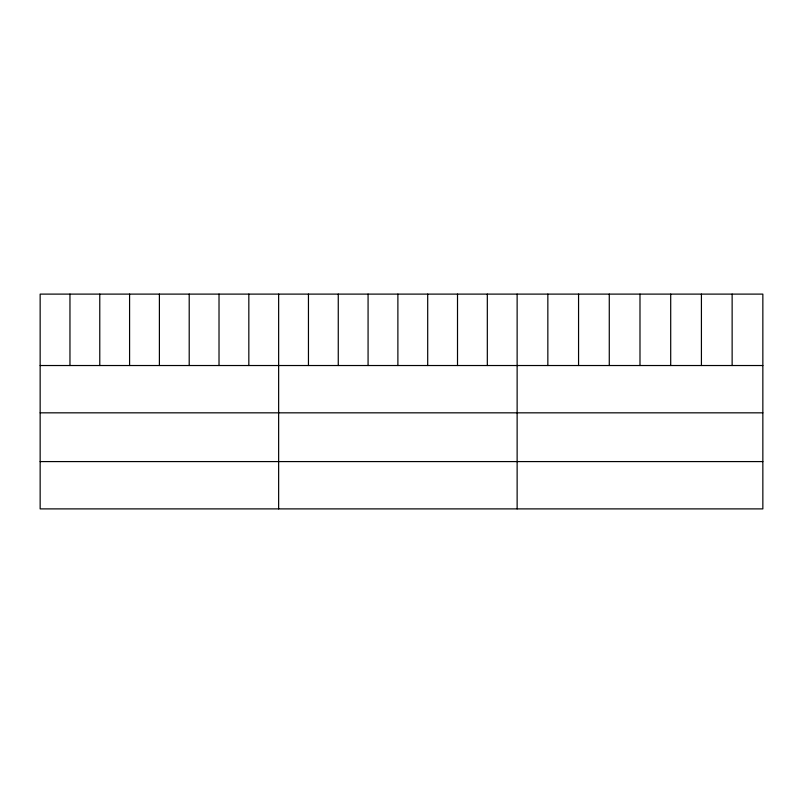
<?xml version="1.0" encoding="UTF-8"?>
<svg xmlns="http://www.w3.org/2000/svg" width="803" height="803" viewBox="0 0 803 803"><rect width="100%" height="100%" fill="white"/><g stroke="black" fill="none" stroke-linecap="round" stroke-linejoin="round"><path stroke-width="1.2" d="M762.85 365.526L762.85 508.891L40.15 508.891L40.15 294.109L762.85 294.109L762.85 365.526L40.15 365.526M40.15 412.832L762.85 412.832M40.15 461.584L762.85 461.584M732.135 294.109L732.135 365.526M701.42 294.109L701.42 365.526M670.706 294.109L670.706 365.526M639.991 294.109L639.991 365.526M609.276 294.109L609.276 365.526M578.561 294.109L578.561 365.526M547.847 294.109L547.847 365.526M517.132 294.109L517.132 508.891M487.321 294.109L487.321 365.526M457.509 294.109L457.509 365.526M427.698 294.109L427.698 365.526M397.886 294.109L397.886 365.526M368.075 294.109L368.075 365.526M338.264 294.109L338.264 365.526M308.452 294.109L308.452 365.526M278.641 294.109L278.641 508.891M248.83 294.109L248.83 365.526M219.018 294.109L219.018 365.526M189.207 294.109L189.207 365.526M159.395 294.109L159.395 365.526M129.584 294.109L129.584 365.526M99.773 294.109L99.773 365.526M69.961 294.109L69.961 365.526"/></g></svg>
